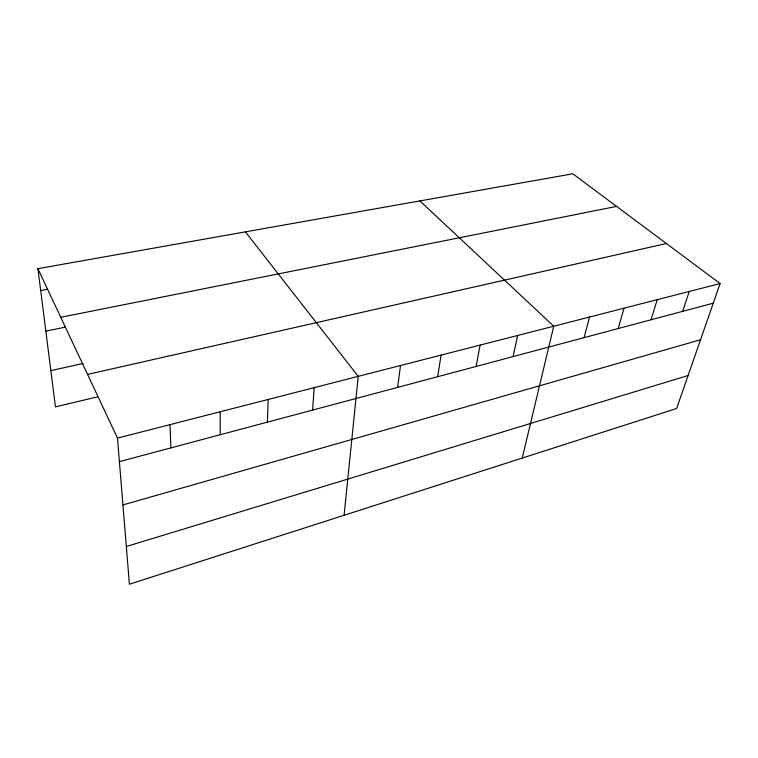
<?xml version="1.0" encoding="UTF-8"?>
<svg xmlns="http://www.w3.org/2000/svg" width="758" height="758" viewBox="0 0 758 758"><rect width="100%" height="100%" fill="white"/><g stroke="black" fill="none" stroke-linecap="round" stroke-linejoin="round"><path stroke-width="1.14" d="M267.394 422.159L268.19 399.457M312.609 410.087L314.172 387.66M344.085 515.269L358.24 376.356L245.412 231.863M397.618 387.404L400.518 365.517M437.622 376.726L441.109 355.104M476.09 366.465L480.117 345.098M513.109 356.592L517.629 335.481M522.234 458.069L553.728 326.224L419.894 200.917M584.115 337.642L589.535 317.034M618.187 328.546L624.005 308.193M651.027 319.791L657.205 299.685M682.702 311.33L689.221 291.47M720.1 283.549L676.619 408.496L129.4 584.21L117.481 438.105L37.9 268.664L572.811 173.79L720.1 283.549L117.481 438.105M126.321 546.499L688.093 375.523M122.929 504.923L700.544 339.764M119.394 461.641L713.269 303.181M97.848 396.804L55.457 406.828L37.9 268.664M87.558 374.405L666.396 243.526M50.852 370.615L82.954 363.518M45.84 331.132L65.387 327.143M60.744 317.308L616.576 206.403M40.676 290.532L47.602 289.243M169.991 424.641L170.92 447.893M220.18 411.765L220.208 434.751"/></g></svg>
